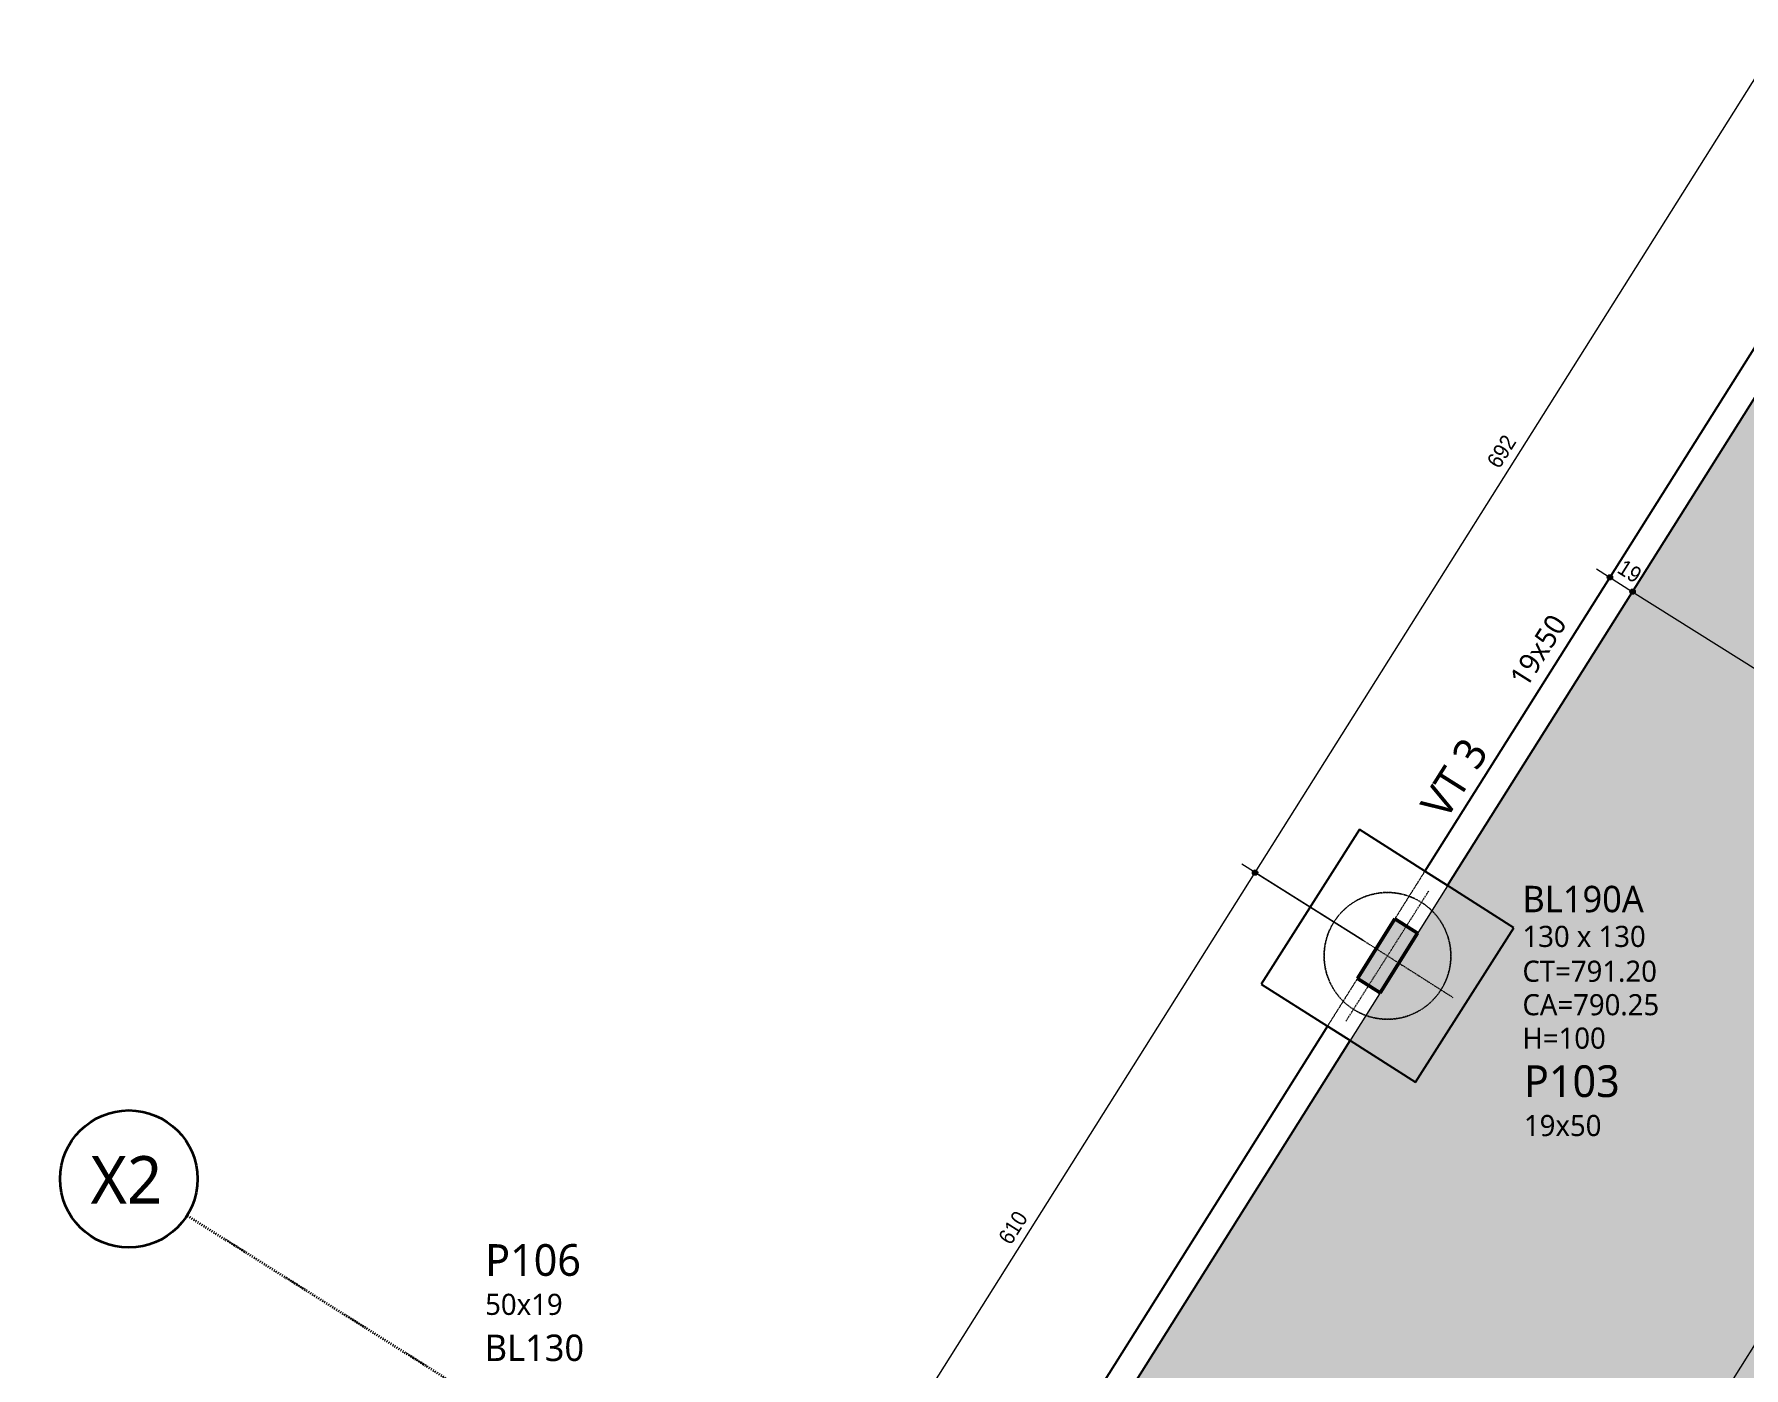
# Model space of a CAD drawing. Header units: centimetres. Extents: x -3523 to 38560, y -3196 to 88043.
# Drawn here: x -3212 to -1998, y 3063 to 4010 of the extents above; entities that cross this region are included whole.
import ezdxf

# ---------------------------------------------------------------- set-up
doc = ezdxf.new("R2010")
doc.units = ezdxf.units.CM
for name, pattern in [('Dash dot', [1.5875, 0.635, -0.47625, 0, -0.47625]), ('Hidden', [0.714375, 0.47625, -0.238125]), ('Overhead', [0.396875, 0.238125, -0.15875]), ('Traço', [0.635, 0.3175, -0.3175])]:
    doc.linetypes.add(name, pattern=pattern)
for name, color, linetype, lineweight in [('A-ANNO-DIMS', 7, 'Continuous', 9), ('A-ANNO-DIMS-75', 7, 'Continuous', 9), ('A-DETL-GENF', 7, 'Continuous', 18), ('A-FLOR-OVHD', 7, 'Overhead', 18), ('S-BEAM', 7, 'Continuous', 25), ('S-BEAM-IDEN', 7, 'Continuous', 9), ('S-COLS', 7, 'Continuous', 25), ('S-COLS-IDEN', 7, 'Continuous', 9), ('S-FNDN', 7, 'Continuous', 25), ('S-FNDN-HDLN', 7, 'Traço', 18), ('S-FNDN-IDEN', 7, 'Continuous', 9), ('S-GRID', 7, 'Continuous', 9), ('S-GRID-IDEN', 7, 'Continuous', 9)]:
    doc.layers.add(name, color=color, linetype=linetype, lineweight=lineweight)
doc.layers.add('A-DETL', color=7, linetype='Continuous', lineweight=18, true_color=0x00a600)
doc.styles.add('Arial_1', font='arial.ttf', dxfattribs={"width": 0.9, "height": 11.25})
doc.styles.add('Gadugi', font='gadugi.ttf', dxfattribs={"height": 15})
doc.styles.add('Gadugi_1', font='gadugi.ttf', dxfattribs={"height": 22.5})
doc.styles.add('Gadugi_2', font='gadugi.ttf', dxfattribs={"height": 18.75})
doc.styles.add('Gadugi_5', font='gadugi.ttf', dxfattribs={"height": 33.75})
doc.dimstyles.new('PED_1_5mm_ESQ', dxfattribs={"dimscale": 30.48, "dimtxt": 11.477918, "dimasz": 0.492126, "dimexe": 0.369094, "dimexo": 0.369094, "dimgap": 0.073819, "dimtad": 1, "dimdec": 1, "dimrnd": 0.5, "dimdsep": 46, "dimtxsty": 'Arial_1', "dimblk1": 'DOTSMALL', "dimblk2": 'DOTSMALL', "dimsah": 1, "dimcen": 0.09, "dimdle": 0.369094, "dimazin": 0, "dimtfac": 1, "dimtdec": 4, "dimtix": 1, "dimtmove": 0, "dimatfit": 3, "dimfxl": 1, "dimtvp": 1, "dimtolj": 1, "dimtzin": 0, "dimarcsym": 2})

# ---------------------------------------------------------------- blocks, each defined once
blk = doc.blocks.new('PED_BLRET-1EST_R01_2019 - 130x130x100-V7-PL B 002 - FUNDAÇÃO')
at = {"layer": 'S-FNDN', "linetype": 'Hidden', "lineweight": 18}
for p, q in [((0, 55), (0, 9.5)), ((-55, 0), (-25, 0)), ((25, 0), (55, 0)), ((0, -9.5), (0, -55))]:
    blk.add_line(p, q, dxfattribs=at)
at = {"layer": 'S-FNDN-HDLN'}
for p, q in [((-25, 0), (25, 0)), ((0, 9.5), (0, -9.5))]:
    blk.add_line(p, q, dxfattribs=at)
blk.add_circle((0, 0), 45, dxfattribs=at)
blk = doc.blocks.new('Eixo - X2-2173052-PL B 002 - FUNDAÇÃO')
at = {"layer": 'S-GRID-IDEN', "color": 114, "lineweight": 35, "true_color": 0x00b050}
blk.add_circle((0, 0), 0.65, dxfattribs=at)
blk = doc.blocks.new('DIMBLOCK167-PL B 002 - FUNDAÇÃO')
at = {"layer": 'A-ANNO-DIMS-75'}
h = blk.add_hatch(color=256, dxfattribs=at)
edge = h.paths.add_edge_path(flags=0)
edge.add_arc((-1940.1, 3159.7), 1.87, 0, 360)
h = blk.add_hatch(color=256, dxfattribs=at)
edge = h.paths.add_edge_path(flags=0)
edge.add_arc((-2265.1, 2643.3), 1.87, 0, 360)
for p, q in [((-2265.1, 2643.3), (-1940.1, 3159.7)), ((-1753.3, 3042.2), (-1949.6, 3165.7)), ((-1940.1, 3159.7), (-1753.3, 3042.2)), ((-2257.8, 2638.7), (-2274.6, 2649.3)), ((-2265.1, 2643.3), (-2257.8, 2638.7))]:
    blk.add_line(p, q, dxfattribs=at)
for centre in [(-1940.1, 3159.7), (-2265.1, 2643.3)]:
    blk.add_circle(centre, 1.87, dxfattribs=at)
at = {"layer": 'A-ANNO-DIMS-75', "color": 0, "insert": (-2123, 2900.6), "char_height": 11.25, "width": 27.971, "attachment_point": 1, "rotation": 57.8147, "line_spacing_factor": 0.941778, "style": 'Arial_1'}
blk.add_mtext('610', dxfattribs=at)
blk = doc.blocks.new('_DotSmall')
at = {"color": 0, "linetype": 'ByBlock', "const_width": 0.5}
blk.add_lwpolyline([(-0.0625, 0, 1), (0.0625, 0, 1)], format="xyb", close=True, dxfattribs=at)
blk = doc.blocks.new('DIMBLOCK170-PL B 002 - FUNDAÇÃO')
at = {"layer": 'A-ANNO-DIMS-75'}
h = blk.add_hatch(color=256, dxfattribs=at)
edge = h.paths.add_edge_path(flags=0)
edge.add_arc((-2093.4, 3624.5), 1.87, 0, 360)
h = blk.add_hatch(color=256, dxfattribs=at)
edge = h.paths.add_edge_path(flags=0)
edge.add_arc((-2077.3, 3614.3), 1.87, 0, 360)
for p, q in [((-2102.9, 3630.5), (-2077.3, 3614.3)), ((-2098, 3617.2), (-2087.4, 3634)), ((-2093.4, 3624.5), (-2098, 3617.2)), ((-2081.9, 3607.1), (-2071.3, 3623.9)), ((-2077.3, 3614.3), (-2081.9, 3607.1))]:
    blk.add_line(p, q, dxfattribs=at)
for centre in [(-2093.4, 3624.5), (-2077.3, 3614.3)]:
    blk.add_circle(centre, 1.87, dxfattribs=at)
at = {"layer": 'A-ANNO-DIMS-75', "color": 0, "insert": (-2083, 3637.8), "char_height": 11.25, "width": 18.647, "attachment_point": 1, "rotation": 327.8147, "line_spacing_factor": 0.941778, "style": 'Arial_1'}
blk.add_mtext('19', dxfattribs=at)
blk = doc.blocks.new('DIMBLOCK171-PL B 002 - FUNDAÇÃO')
at = {"layer": 'A-ANNO-DIMS-75'}
h = blk.add_hatch(color=256, dxfattribs=at)
edge = h.paths.add_edge_path(flags=0)
edge.add_arc((-2077.3, 3614.3), 1.87, 0, 360)
h = blk.add_hatch(color=256, dxfattribs=at)
edge = h.paths.add_edge_path(flags=0)
edge.add_arc((-1679.3, 3363.8), 1.87, 0, 360)
for p, q in [((-2081.9, 3607.1), (-2071.3, 3623.9)), ((-2077.3, 3614.3), (-2081.9, 3607.1)), ((-2077.3, 3614.3), (-1679.3, 3363.8)), ((-1804.4, 3165), (-1673.3, 3373.4)), ((-1679.3, 3363.8), (-1804.4, 3165))]:
    blk.add_line(p, q, dxfattribs=at)
for centre in [(-2077.3, 3614.3), (-1679.3, 3363.8)]:
    blk.add_circle(centre, 1.87, dxfattribs=at)
at = {"layer": 'A-ANNO-DIMS-75', "color": 0, "insert": (-1884.1, 3512.7), "char_height": 11.25, "width": 41.956, "attachment_point": 1, "rotation": 327.8147, "line_spacing_factor": 0.941778, "style": 'Arial_1'}
blk.add_mtext('470.5', dxfattribs=at)
blk = doc.blocks.new('DIMBLOCK242-PL B 002 - FUNDAÇÃO')
at = {"layer": 'A-ANNO-DIMS-75'}
h = blk.add_hatch(color=256, dxfattribs=at)
edge = h.paths.add_edge_path(flags=0)
edge.add_arc((-2345.4, 3414.8), 1.87, 0, 360)
h = blk.add_hatch(color=256, dxfattribs=at)
edge = h.paths.add_edge_path(flags=0)
edge.add_arc((-2670.4, 2898.4), 1.87, 0, 360)
for p, q in [((-2676.4, 2888.9), (-2345.4, 3414.8)), ((-2268.9, 3366.7), (-2354.9, 3420.8)), ((-2345.4, 3414.8), (-2268.9, 3366.7)), ((-2663.1, 2893.8), (-2679.9, 2904.4)), ((-2670.4, 2898.4), (-2663.1, 2893.8))]:
    blk.add_line(p, q, dxfattribs=at)
for centre in [(-2345.4, 3414.8), (-2670.4, 2898.4)]:
    blk.add_circle(centre, 1.87, dxfattribs=at)
at = {"layer": 'A-ANNO-DIMS-75', "color": 0, "insert": (-2528.4, 3155.7), "char_height": 11.25, "width": 27.971, "attachment_point": 1, "rotation": 57.8147, "line_spacing_factor": 0.941778, "style": 'Arial_1'}
blk.add_mtext('610', dxfattribs=at)
blk = doc.blocks.new('DIMBLOCK243-PL B 002 - FUNDAÇÃO')
at = {"layer": 'A-ANNO-DIMS-75'}
h = blk.add_hatch(color=256, dxfattribs=at)
edge = h.paths.add_edge_path(flags=0)
edge.add_arc((-1976.7, 4000.7), 1.87, 0, 360)
h = blk.add_hatch(color=256, dxfattribs=at)
edge = h.paths.add_edge_path(flags=0)
edge.add_arc((-2345.4, 3414.8), 1.87, 0, 360)
for p, q in [((-2345.4, 3414.8), (-1970.7, 4010.2)), ((-1947.2, 3982.1), (-1986.2, 4006.7)), ((-1976.7, 4000.7), (-1947.2, 3982.1)), ((-2268.9, 3366.7), (-2354.9, 3420.8)), ((-2345.4, 3414.8), (-2268.9, 3366.7))]:
    blk.add_line(p, q, dxfattribs=at)
for centre in [(-1976.7, 4000.7), (-2345.4, 3414.8)]:
    blk.add_circle(centre, 1.87, dxfattribs=at)
at = {"layer": 'A-ANNO-DIMS-75', "color": 0, "insert": (-2181.5, 3706.9), "char_height": 11.25, "width": 27.971, "attachment_point": 1, "rotation": 57.8147, "line_spacing_factor": 0.941778, "style": 'Arial_1'}
blk.add_mtext('692', dxfattribs=at)

msp = doc.modelspace()

# ---------------------------------------------------------------- hatches: boundary and pattern name
at = {"layer": 'A-DETL-GENF', "true_color": 0xe6e6e6}
h = msp.add_hatch(color=254, dxfattribs=at)
h.paths.add_polyline_path([(-780.089, 706.316), (-386.115, 706.316), (-386.115, 707.119), (-490.138, 707.119), (-490.138, 819.102), (-113.138, 819.102), (-113.138, 707.119), (-124.365, 707.119), (-124.365, 706.316), (43.51, 706.316), (43.51, 770.619), (70.307, 770.619), (70.307, 1173.082), (306.417, 1173.082), (147.343, 1755.323), (97.342, 1755.323), (97.342, 1835.352), (-215.981, 1835.352), (-215.981, 1756.172), (-275.96, 1756.172), (-442.089, 1296.011), (-425.073, 1285.306), (-465.011, 1221.825), (-491.496, 1238.487), (-546.599, 1166.011), (-546.599, 1141.884), (-298.365, 1141.884), (-298.365, 1214.884), (-223.365, 1214.884), (-223.365, 1049.884), (-298.365, 1049.884), (-298.365, 1122.884), (-546.599, 1122.884), (-546.599, 1094.884), (-621.599, 1094.884), (-621.599, 1169.884), (-567.522, 1169.884), (-507.641, 1248.644), (-528.493, 1261.763), (-488.554, 1325.245), (-485.408, 1323.265), (-329.119, 1756.172), (-345.981, 1756.172), (-345.981, 1866.172), (-316.578, 1866.172), (-444.521, 2197.571), (-444.83, 2197.454), (-462.562, 2244.301), (-671.366, 2785.221), (-685.288, 2823.058), (-685.488, 2822.982), (-703.22, 2869.732), (-702.555, 2869.984), (-718.743, 2913.873), (-862.537, 3299.756), (-968.123, 3253.612), (-914.305, 3339.122), (-930.385, 3349.243), (-979.853, 3270.645), (-1027.785, 3380.324), (-999.447, 3392.709), (-1318.73, 3593.658), (-1333.645, 3569.961), (-1357.562, 3585.013), (-1342.647, 3608.71), (-1358.727, 3618.831), (-1373.642, 3595.134), (-1397.12, 3609.91), (-1382.205, 3633.607), (-1824.457, 3911.949), (-1862.275, 3851.86), (-1909.247, 3881.422), (-3097.084, 1994.095), (-2170.119, 1408.797), (-2169.792, 1409.316), (-2127.476, 1382.683), (-2127.841, 1382.102), (-1767.194, 1154.384), (-1737.355, 1154.384), (-1351.153, 1779.215), (-1413.278, 1818.573), (-1373.141, 1881.929), (-1233.757, 1793.627), (-1248.497, 1770.361), (-909.742, 1557.157), (-894.827, 1580.854), (-831.352, 1540.905), (-871.302, 1477.43), (-899.843, 1495.393), (-1197.486, 1153.393), (-1178.443, 1141.408), (-1218.392, 1077.933), (-1281.867, 1117.882), (-1279.683, 1121.353), (-1695.298, 1108.989), (-1460.081, 960.469), (-1310.615, 970.198), (-1282.615, 970.198), (-1282.615, 988.119), (-857.365, 988.119), (-857.365, 707.119), (-852.365, 707.119), (-852.365, 706.316), (-787.91, 706.316)], flags=0)
h.paths.add_polyline_path([(-1711.866, 1127.504), (-1267.491, 1140.724), (-1241.918, 1181.357), (-1213.76, 1163.636), (-916.117, 1505.636), (-934.777, 1517.38), (-919.862, 1541.077), (-1258.665, 1754.311), (-1273.895, 1730.271), (-1335.101, 1769.046), (-1715.019, 1154.384), (-1711.866, 1154.384), (-1711.866, 1137.129)], flags=0)
h.paths.add_polyline_path([(317.769, 1321.247), (317.769, 1754.601), (277.762, 1754.601), (277.762, 1835.352), (227.342, 1835.352), (227.342, 1755.323), (199.175, 1755.323), (306.417, 1362.799)], flags=0)
h.paths.add_polyline_path([(-17.803, 1780.55), (-17.803, 1796.55), (-1.803, 1796.55), (-2.348, 1792.409), (-3.947, 1788.55), (-6.489, 1785.236), (-9.803, 1782.694), (-13.662, 1781.095)], flags=0)
h.paths.add_polyline_path([(-33.803, 1796.55), (-33.258, 1800.691), (-31.659, 1804.55), (-29.117, 1807.864), (-25.803, 1810.406), (-21.944, 1812.005), (-17.803, 1812.55), (-17.803, 1796.55), (-33.258, 1796.55)], flags=0)
h.paths.add_polyline_path([(-1713.322, 2040.579), (-1755.638, 2067.212), (-1745.518, 2083.292), (-1703.201, 2056.659), (-1711.577, 2043.352)], flags=0)
h.paths.add_polyline_path([(-2141.673, 2310.054), (-2183.989, 2336.687), (-2173.869, 2352.768), (-2131.552, 2326.135)], flags=0)
h.paths.add_polyline_path([(-872.017, 2476.309), (-914.333, 2502.941), (-904.213, 2519.022), (-861.896, 2492.389)], flags=0)
h.paths.add_polyline_path([(-1278.153, 2731.912), (-1320.47, 2758.545), (-1310.349, 2774.626), (-1268.033, 2747.993), (-1275.233, 2736.552)], flags=0)
h.paths.add_polyline_path([(-1706.492, 3001.506), (-1748.808, 3028.139), (-1738.688, 3044.22), (-1696.371, 3017.587)], flags=0)
h.paths.add_polyline_path([(-866.215, 3298.666), (-862.634, 3300.018), (-865.839, 3308.62), (-871.262, 3312.032), (-868.974, 3305.973)], flags=0)
at = {"layer": 'S-COLS', "true_color": 0x808080}
msp.add_hatch(color=8, dxfattribs=at).paths.add_polyline_path([(-2256.647, 3329.446), (-2230.014, 3371.762), (-2246.094, 3381.883), (-2272.727, 3339.567), (-2266.54, 3335.673)], flags=0)

# ---------------------------------------------------------------- linework, layer by layer
at = {"layer": 'A-DETL', "color": 7}
msp.add_line((-1871.462, 3941.533), (-3097.118, 1994.116), dxfattribs=at)
at = {"layer": 'A-FLOR-OVHD'}
for p, q in [((-2246.094, 3381.883), (-1903.062, 3926.919)), ((-2259.411, 3360.725), (-2619.382, 2788.775))]:
    msp.add_line(p, q, dxfattribs=at)
at = {"layer": 'S-BEAM'}
for p, q in [((-1904.021, 3925.396), (-2224.765, 3415.772)), ((-2208.73, 3405.581), (-1887.94, 3915.276)), ((-2224.765, 3415.772), (-2208.73, 3405.581)), ((-2294.011, 3305.748), (-2618.814, 2789.676)), ((-2277.976, 3295.557), (-2294.011, 3305.748)), ((-2602.734, 2779.556), (-2277.976, 3295.557))]:
    msp.add_line(p, q, dxfattribs=at)
at = {"layer": 'S-COLS', "lineweight": 50}
for p, q in [((-2246.094, 3381.883), (-2272.727, 3339.567)), ((-2230.014, 3371.762), (-2246.094, 3381.883)), ((-2256.647, 3329.446), (-2230.014, 3371.762)), ((-2272.727, 3339.567), (-2256.647, 3329.446))]:
    msp.add_line(p, q, dxfattribs=at)
at = {"layer": 'S-FNDN'}
for p, q in [((-2271.362, 3445.388), (-2341.094, 3335.673)), ((-2224.765, 3415.772), (-2271.362, 3445.388)), ((-2208.73, 3405.581), (-2224.765, 3415.772)), ((-2161.647, 3375.656), (-2208.73, 3405.581)), ((-2231.379, 3265.941), (-2161.647, 3375.656)), ((-2341.094, 3335.673), (-2294.011, 3305.748)), ((-2294.011, 3305.748), (-2277.976, 3295.557)), ((-2277.976, 3295.557), (-2231.379, 3265.941))]:
    msp.add_line(p, q, dxfattribs=at)
at = {"layer": 'S-FNDN-HDLN'}
for start, end in [(100.986395, 106.246988), (96.595997, 100.68035), (91.139254, 96.500763), (86.844655, 90.745811), (81.203484, 86.755528), (77.094825, 80.65271), (71.001738, 77.011061), (130.350828, 135.494995), (125.863595, 130.167108), (120.57853, 125.743649), (116.104876, 120.366587), (110.793283, 115.994488), (106.349236, 110.542847), (67.346205, 70.083833), (58.937986, 67.26719), (47.855147, 56.184351), (45.038504, 47.776132), (149.873069, 155.007554), (145.39438, 149.727957), (140.114784, 145.249268), (135.626324, 139.952641), (38.111276, 44.1206), (34.469627, 38.027513), (28.366809, 33.918854), (24.376526, 28.277682), (169.378688, 174.543807), (164.95523, 169.258742), (159.627342, 164.771509), (155.169696, 159.496013), (18.621574, 23.983083), (14.441987, 18.52634), (8.87535, 14.135942), (179.127849, 184.329054), (174.75575, 179.017461), (184.57949, 188.773102), (349.378688, 354.543807), (4.57949, 8.773102), (354.75575, 359.017461), (359.127849, 4.329054), (188.87535, 194.135942), (194.441987, 198.52634), (198.621574, 203.983083), (335.169696, 339.496013), (339.627342, 344.771509), (344.95523, 349.258742), (204.376526, 208.277682), (208.366809, 213.918854), (214.469627, 218.027513), (218.111276, 224.1206), (315.626324, 319.952641), (320.114784, 325.249268), (325.39438, 329.727957), (329.873069, 335.007554), (225.038504, 227.776132), (227.855147, 236.184351), (238.937986, 247.26719), (290.793283, 295.994488), (296.104876, 300.366587), (300.57853, 305.743649), (305.863595, 310.167108), (310.350828, 315.494995), (247.346205, 250.083833), (251.001738, 257.011061), (257.094825, 260.65271), (261.203484, 266.755528), (266.844655, 270.745811), (271.139254, 276.500763), (276.595997, 280.68035), (280.986395, 286.246988), (286.349236, 290.542847)]:
    msp.add_arc((-2251.371, 3355.664), 45, start, end, dxfattribs=at)
at = {"layer": 'S-GRID', "color": 114, "linetype": 'Dash dot', "lineweight": 35, "true_color": 0x00b050}
msp.add_line((-199.392, 1343.203), (-3103.954, 3171.262), dxfattribs=at)

# ---------------------------------------------------------------- block references
at = {"layer": 'S-FNDN', "linetype": 'Traço', "lineweight": 18, "rotation": 57.56116863753789}
msp.add_blockref('PED_BLRET-1EST_R01_2019 - 130x130x100-V7-PL B 002 - FUNDAÇÃO', (-2251.371, 3355.664), dxfattribs=at)
at = {"layer": 'S-GRID-IDEN', "color": 114, "true_color": 0x00b050, "xscale": 74.99999999999996, "yscale": 74.99999999999996, "zscale": 74.99999999999996, "rotation": 57.81471040540365}
msp.add_blockref('Eixo - X2-2173052-PL B 002 - FUNDAÇÃO', (-3145.213, 3197.229), dxfattribs=at)

# ---------------------------------------------------------------- texts
at = {"layer": 'S-BEAM-IDEN', "attachment_point": 1, "rotation": 57.814715}
for s, insert, char_height, width, style in [('19x50', (-2165.433, 3553.234), 15, 67.34175, 'Gadugi'), ('VT 3', (-2228.993, 3463.327), 22.5, 76.36073, 'Gadugi_1')]:
    msp.add_mtext(s, dxfattribs=dict(at, insert=insert, char_height=char_height, width=width, style=style))
at = {"layer": 'S-COLS-IDEN', "attachment_point": 1}
for s, insert, char_height, width, style in [('P103', (-2154.46, 3277.937), 22.5, 84.77845, 'Gadugi_1'), ('19x50', (-2154.46, 3242.702), 15, 67.34175, 'Gadugi'), ('P106', (-2892.179, 3150.936), 22.5, 84.77845, 'Gadugi_1'), ('50x19', (-2892.179, 3115.701), 15, 67.34175, 'Gadugi')]:
    msp.add_mtext(s, dxfattribs=dict(at, insert=insert, char_height=char_height, width=width, style=style))
at = {"layer": 'S-FNDN-IDEN', "color": 5, "true_color": 0x0000ff, "char_height": 18.75, "attachment_point": 1, "style": 'Gadugi_2'}
for s, insert, width in [('BL190A', (-2155.533, 3405.413), 105.82275), ('BL130', (-2892.489, 3086.732), 85.37972)]:
    msp.add_mtext(s, dxfattribs=dict(at, insert=insert, width=width))
at = {"layer": 'S-FNDN-IDEN', "char_height": 15, "attachment_point": 1, "style": 'Gadugi'}
for s, insert, width in [('130 x 130', (-2155.533, 3377), 109.43034), ('CT=791.20', (-2155.533, 3352.27), 122.05692), ('CA=790.25', (-2155.533, 3328.492), 125.06325), ('H=100', (-2155.533, 3304.746), 77.56327)]:
    msp.add_mtext(s, dxfattribs=dict(at, insert=insert, width=width))
at = {"layer": 'S-GRID-IDEN', "color": 114, "true_color": 0x00b050, "insert": (-3172.354, 3213.494), "char_height": 33.75, "width": 65.53795, "attachment_point": 1, "style": 'Gadugi_5'}
msp.add_mtext('X2', dxfattribs=at)

# ---------------------------------------------------------------- dimensions: what is measured, and where the dimension line sits
at = {"layer": 'A-ANNO-DIMS'}
for base, p1, p2, angle, override, picture, middle in [((-1976.674, 4000.662), (-2259.411, 3360.725), (-1937.675, 3976.117), 57.81471, {"dimpost": '<>', "dimfxl": 694.421405}, 'DIMBLOCK243-PL B 002 - FUNDAÇÃO', (-2167.793, 3712.005)), ((-2077.339, 3614.344), (-2092.007, 3626.709), (-2075.927, 3616.589), 327.814715, {"dimpost": '<>', "dimfxl": 19}, 'DIMBLOCK170-PL B 002 - FUNDAÇÃO', (-2081.121, 3626.17)), ((-1679.315, 3363.838), (-2075.927, 3616.589), (-1810.424, 3155.522), 327.814715, {"dimpost": '<>', "dimfxl": 532.046485}, 'DIMBLOCK171-PL B 002 - FUNDAÇÃO', (-1874.069, 3495.857)), ((-2345.381, 3414.832), (-2672.654, 2899.813), (-2259.411, 3360.725), 57.81471, {"dimpost": '<>', "dimfxl": 619.039634}, 'DIMBLOCK242-PL B 002 - FUNDAÇÃO', (-2514.661, 3160.874)), ((-1940.054, 3159.73), (-2267.327, 2644.71), (-1743.748, 3036.18), 57.814711, {"dimpost": '<>', "dimfxl": 653.745773}, 'DIMBLOCK167-PL B 002 - FUNDAÇÃO', (-2109.334, 2905.772))]:
    dim = msp.add_linear_dim(base=base, p1=p1, p2=p2, angle=angle, dimstyle='PED_1_5mm_ESQ', override=override, dxfattribs=at)
    dim.commit()
    dim.dimension.update_dxf_attribs({"geometry": picture, "text_midpoint": middle})

doc.saveas('drawing.dxf')
